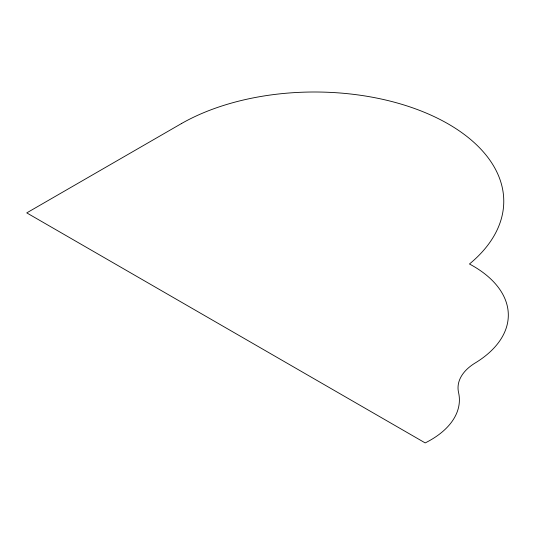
<?xml version="1.0" encoding="UTF-8"?>
<svg xmlns="http://www.w3.org/2000/svg" width="535" height="535" viewBox="0 0 535 535"><rect width="100%" height="100%" fill="white"/><g stroke="black" fill="none" stroke-linecap="round" stroke-linejoin="round"><path stroke-width="0.8" d="M181.699 123.424L26.75 212.883L425.185 442.92A98.179 56.683 0 0 0 458.562 392.543A62.608 36.146 0 0 1 475.247 362.951A120.288 69.45 0 0 0 469.456 264.002A189.25 109.26 0 0 0 436.754 117.854A189.25 109.26 0 0 0 181.699 123.424"/></g></svg>
